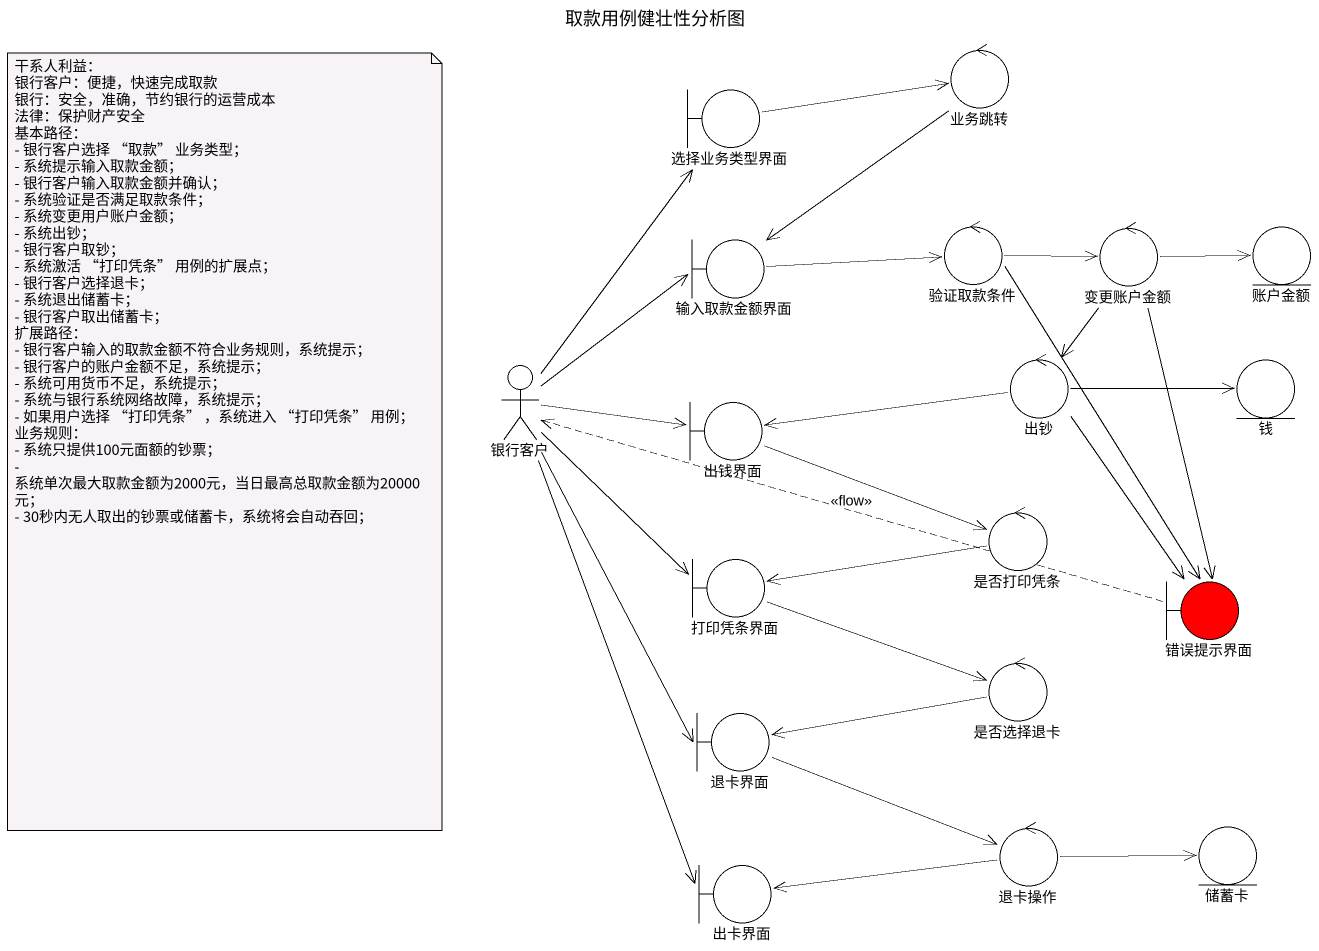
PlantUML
@startuml
title 取款用例健壮性分析图
control 业务跳转
boundary 选择业务类型界面
boundary 输入取款金额界面
control 验证取款条件
control 变更账户金额
entity 账户金额
control 出钞
entity 钱
actor 银行客户
boundary 出钱界面
control 是否打印凭条
boundary 打印凭条界面
boundary 错误提示界面 #FF0000
boundary 退卡界面
control 是否选择退卡
control 退卡操作
entity 储蓄卡
boundary 出卡界面
业务跳转 --> 输入取款金额界面
选择业务类型界面 -right-> 业务跳转
输入取款金额界面 -right-> 验证取款条件
验证取款条件 -right-> 变更账户金额
验证取款条件 --> 错误提示界面
变更账户金额 -right-> 账户金额
变更账户金额 --> 出钞
变更账户金额 --> 错误提示界面
出钞 -right-> 钱
出钞 -left-> 出钱界面
出钞 --> 错误提示界面
银行客户 -up-> 选择业务类型界面
银行客户 -right-> 输入取款金额界面
银行客户 -right-> 出钱界面
银行客户 --> 打印凭条界面
银行客户 --> 退卡界面
银行客户 --> 出卡界面
出钱界面 -right-> 是否打印凭条
是否打印凭条 -left-> 打印凭条界面
打印凭条界面 -right-> 是否选择退卡
错误提示界面 .left.> 银行客户 : <<flow>>
退卡界面 -right-> 退卡操作
是否选择退卡 -left-> 退卡界面
退卡操作 -right-> 储蓄卡
退卡操作 -left-> 出卡界面
note as N1
  干系人利益：
  银行客户：便捷，快速完成取款
  银行：安全，准确，节约银行的运营成本
  法律：保护财产安全
  基本路径：
  - 银行客户选择 “取款” 业务类型；
  - 系统提示输入取款金额；
  - 银行客户输入取款金额并确认；
  - 系统验证是否满足取款条件；
  - 系统变更用户账户金额；
  - 系统出钞；
  - 银行客户取钞；
  - 系统激活 “打印凭条” 用例的扩展点；
  - 银行客户选择退卡；
  - 系统退出储蓄卡；
  - 银行客户取出储蓄卡；
  扩展路径：
  - 银行客户输入的取款金额不符合业务规则，系统提示；
  - 银行客户的账户金额不足，系统提示；
  - 系统可用货币不足，系统提示；
  - 系统与银行系统网络故障，系统提示；
  - 如果用户选择 “打印凭条” ，系统进入 “打印凭条” 用例；
  业务规则：
  - 系统只提供100元面额的钞票；
  - 系统单次最大取款金额为2000元，当日最高总取款金额为20000元；
  - 30秒内无人取出的钞票或储蓄卡，系统将会自动吞回；
end note
@enduml
